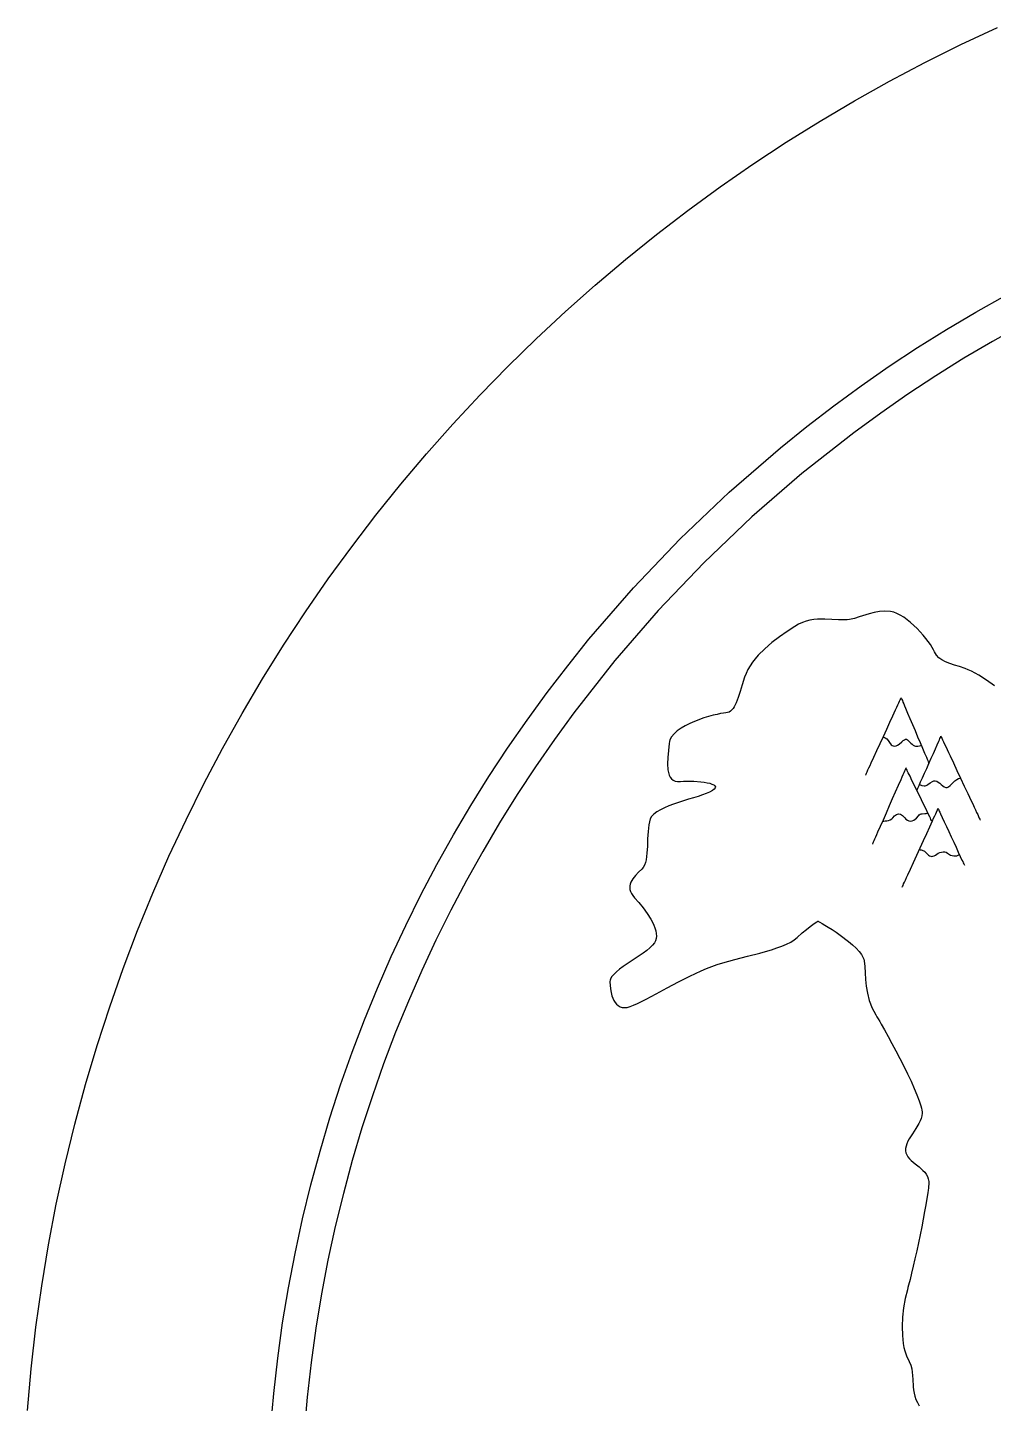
# Model space of a CAD drawing. Header units: millimetres. Extents: x 299 to 601, y 84 to 516.
# Drawn here: x 299.5 to 360.8, y 419 to 506.3 of the extents above; entities that cross this region are included whole.
import ezdxf

# ---------------------------------------------------------------- set-up
doc = ezdxf.new("R2010")
doc.units = ezdxf.units.MM
doc.layers.get('0').update_dxf_attribs({"linetype": 'CONTINUOUS', "true_color": 0xffffff})

msp = doc.modelspace()

# ---------------------------------------------------------------- linework, layer by layer
at = {"linetype": 'CONTINUOUS', "true_color": 0xffffff}
for points in [[(299.5, 418.537), (299.735, 421.197), (300.037, 423.837), (300.405, 426.457), (300.835, 429.057), (301.327, 431.635), (301.885, 434.19), (302.502, 436.72), (303.18, 439.227), (303.92, 441.71), (304.717, 444.165), (305.572, 446.595), (306.485, 448.995), (307.455, 451.367), (308.48, 453.712), (309.56, 456.025), (310.695, 458.307), (311.882, 460.557), (313.122, 462.775), (314.412, 464.96), (315.755, 467.11), (317.147, 469.225), (318.59, 471.305), (320.08, 473.347), (321.617, 475.352), (323.2, 477.317), (324.83, 479.245), (326.505, 481.132), (328.222, 482.98), (329.985, 484.785), (331.79, 486.547), (333.637, 488.265), (335.525, 489.94), (337.452, 491.57), (339.417, 493.152), (341.422, 494.69), (343.465, 496.18), (345.545, 497.622), (347.66, 499.015), (349.81, 500.357), (351.995, 501.647), (354.212, 502.887), (356.462, 504.075), (358.745, 505.21), (361.057, 506.29)], [(314.925, 417.347), (315.125, 419.617), (315.382, 421.87), (315.695, 424.102), (316.062, 426.32), (316.485, 428.517), (316.957, 430.697), (317.485, 432.857), (318.065, 434.995), (318.692, 437.11), (319.372, 439.205), (320.102, 441.277), (320.882, 443.325), (321.707, 445.347), (322.582, 447.347), (323.505, 449.32), (324.472, 451.265), (325.485, 453.185), (326.542, 455.077), (327.642, 456.94), (328.787, 458.775), (329.975, 460.577), (331.205, 462.35), (332.475, 464.092), (333.785, 465.802), (335.137, 467.48), (337.955, 470.732), (340.922, 473.847), (344.037, 476.815), (347.29, 479.632), (348.967, 480.985), (350.677, 482.295), (352.42, 483.565), (354.192, 484.795), (355.995, 485.982), (357.83, 487.127), (359.692, 488.227), (361.585, 489.285)], [(362.6, 487.41), (360.755, 486.377), (358.935, 485.302), (357.145, 484.185), (355.385, 483.025), (353.652, 481.825), (351.952, 480.585), (348.647, 477.987), (345.47, 475.235), (342.43, 472.337), (339.532, 469.297), (336.782, 466.122), (334.182, 462.815), (332.942, 461.115), (331.742, 459.385), (330.585, 457.625), (329.467, 455.832), (328.392, 454.015), (327.36, 452.167), (326.37, 450.295), (325.425, 448.395), (324.527, 446.47), (323.672, 444.517), (322.865, 442.542), (322.105, 440.542), (321.395, 438.52), (320.73, 436.477), (320.115, 434.41), (319.55, 432.322), (319.037, 430.215), (318.572, 428.09), (318.162, 425.942), (317.802, 423.78), (317.497, 421.597), (317.247, 419.397), (317.05, 417.185)], [(360.88, 464.525), (360.375, 464.88), (359.877, 465.192), (359.64, 465.327), (359.415, 465.445), (359.205, 465.542), (359.012, 465.62), (358.66, 465.74), (358.335, 465.842), (358.04, 465.942), (357.775, 466.045), (357.542, 466.162), (357.347, 466.3), (357.19, 466.47), (357.075, 466.68), (357.012, 466.81), (356.925, 466.965), (356.81, 467.137), (356.675, 467.327), (356.52, 467.527), (356.35, 467.732), (355.965, 468.15), (355.547, 468.542), (355.33, 468.72), (355.112, 468.88), (354.897, 469.015), (354.685, 469.122), (354.48, 469.2), (354.285, 469.24), (353.917, 469.257), (353.567, 469.232), (353.235, 469.172), (352.915, 469.09), (352.295, 468.895), (351.987, 468.805), (351.68, 468.732), (351.517, 468.71), (351.345, 468.7), (350.965, 468.71), (350.547, 468.735), (350.105, 468.755), (349.64, 468.745), (349.402, 468.722), (349.162, 468.68), (348.92, 468.622), (348.68, 468.54), (348.44, 468.43), (348.2, 468.295), (347.717, 467.98), (347.23, 467.637), (346.752, 467.272), (346.297, 466.88), (345.882, 466.462), (345.695, 466.245), (345.522, 466.022), (345.365, 465.792), (345.227, 465.557), (345.112, 465.315), (345.017, 465.067), (344.865, 464.587), (344.732, 464.157), (344.61, 463.777), (344.55, 463.607), (344.487, 463.452), (344.425, 463.312), (344.357, 463.19), (344.285, 463.082), (344.207, 462.992), (344.125, 462.917), (344.032, 462.862), (343.93, 462.825), (343.82, 462.807), (343.677, 462.792), (343.492, 462.76), (343.267, 462.712), (343.012, 462.652), (342.732, 462.575), (342.437, 462.485), (341.83, 462.265), (341.532, 462.132), (341.247, 461.99), (340.982, 461.832), (340.745, 461.665), (340.545, 461.482), (340.385, 461.29), (340.275, 461.087), (340.24, 460.982), (340.222, 460.872), (340.177, 460.427), (340.14, 459.985), (340.125, 459.565), (340.147, 459.185), (340.177, 459.017), (340.225, 458.865), (340.29, 458.732), (340.372, 458.625), (340.477, 458.537), (340.605, 458.48), (340.757, 458.45), (340.937, 458.45), (341.14, 458.465), (341.355, 458.472), (341.802, 458.467), (342.242, 458.435), (342.447, 458.41), (342.635, 458.377), (342.802, 458.34), (342.942, 458.292), (343.052, 458.24), (343.127, 458.182), (343.16, 458.115), (343.147, 458.042), (343.085, 457.962), (342.967, 457.875), (342.797, 457.785), (342.585, 457.695), (342.34, 457.605), (342.065, 457.512), (341.77, 457.42), (341.46, 457.325), (340.822, 457.122), (340.51, 457.015), (340.207, 456.902), (339.925, 456.785), (339.667, 456.66), (339.442, 456.527), (339.255, 456.385), (339.115, 456.237), (339.025, 456.077), (338.972, 455.902), (338.932, 455.71), (338.885, 455.285), (338.862, 454.825), (338.845, 454.355), (338.82, 453.902), (338.797, 453.69), (338.765, 453.492), (338.722, 453.31), (338.662, 453.147), (338.587, 453.007), (338.495, 452.895), (338.287, 452.695), (338.092, 452.49), (337.922, 452.28), (337.797, 452.062), (337.755, 451.95), (337.73, 451.835), (337.722, 451.717), (337.735, 451.595), (337.772, 451.472), (337.832, 451.342), (337.917, 451.21), (338.032, 451.075), (338.3, 450.775), (338.572, 450.44), (338.832, 450.082), (339.065, 449.712), (339.165, 449.527), (339.252, 449.342), (339.322, 449.162), (339.375, 448.985), (339.41, 448.815), (339.42, 448.65), (339.407, 448.497), (339.37, 448.352), (339.292, 448.21), (339.165, 448.06), (339, 447.902), (338.8, 447.74), (338.575, 447.572), (338.33, 447.4), (337.815, 447.055), (337.557, 446.88), (337.312, 446.707), (337.082, 446.54), (336.88, 446.372), (336.71, 446.212), (336.577, 446.057), (336.495, 445.91), (336.472, 445.84), (336.465, 445.772), (336.477, 445.482), (336.517, 445.167), (336.595, 444.852), (336.715, 444.562), (336.792, 444.435), (336.882, 444.325), (336.987, 444.232), (337.107, 444.165), (337.245, 444.12), (337.397, 444.107), (337.567, 444.125), (337.757, 444.18), (337.97, 444.265), (338.212, 444.375), (338.48, 444.505), (338.77, 444.652), (339.077, 444.812), (339.402, 444.985), (340.092, 445.355), (340.812, 445.735), (341.542, 446.105), (342.26, 446.44), (342.607, 446.587), (342.942, 446.717), (343.282, 446.835), (343.642, 446.947), (344.017, 447.055), (344.402, 447.16), (345.19, 447.365), (345.972, 447.57), (346.35, 447.675), (346.712, 447.782), (347.06, 447.895), (347.382, 448.012), (347.677, 448.137), (347.942, 448.27), (348.17, 448.41), (348.36, 448.56), (348.675, 448.842), (348.945, 449.072), (349.172, 449.252), (349.355, 449.39), (349.495, 449.487), (349.595, 449.552), (349.655, 449.587), (349.675, 449.597), (349.682, 449.592), (349.707, 449.58), (349.795, 449.53), (349.932, 449.447), (350.112, 449.342), (350.327, 449.21), (350.565, 449.057), (350.82, 448.89), (351.087, 448.705), (351.615, 448.305), (351.862, 448.097), (352.087, 447.887), (352.28, 447.677), (352.437, 447.472), (352.547, 447.272), (352.582, 447.177), (352.602, 447.085), (352.642, 446.71), (352.67, 446.312), (352.695, 445.895), (352.737, 445.462), (352.81, 445.02), (352.922, 444.567), (353.002, 444.337), (353.095, 444.11), (353.207, 443.88), (353.34, 443.65), (353.415, 443.527), (353.5, 443.387), (353.59, 443.235), (353.687, 443.067), (353.897, 442.692), (354.127, 442.28), (354.37, 441.832), (354.62, 441.362), (355.117, 440.39), (355.355, 439.905), (355.577, 439.432), (355.78, 438.985), (355.955, 438.567), (356.1, 438.192), (356.207, 437.867), (356.245, 437.725), (356.272, 437.6), (356.287, 437.492), (356.29, 437.402), (356.267, 437.242), (356.222, 437.08), (356.157, 436.917), (356.077, 436.755), (355.882, 436.427), (355.667, 436.102), (355.467, 435.785), (355.382, 435.627), (355.312, 435.475), (355.26, 435.322), (355.23, 435.175), (355.225, 435.03), (355.252, 434.89), (355.307, 434.757), (355.385, 434.635), (355.48, 434.52), (355.587, 434.412), (355.832, 434.205), (356.092, 434), (356.337, 433.78), (356.445, 433.66), (356.54, 433.532), (356.617, 433.392), (356.672, 433.24), (356.702, 433.07), (356.705, 432.885), (356.697, 432.777), (356.682, 432.655), (356.665, 432.515), (356.645, 432.357), (356.59, 432.005), (356.522, 431.605), (356.442, 431.162), (356.355, 430.69), (356.257, 430.197), (356.155, 429.69), (355.94, 428.67), (355.83, 428.175), (355.722, 427.702), (355.617, 427.257), (355.52, 426.855), (355.427, 426.497), (355.385, 426.342), (355.345, 426.2), (355.207, 425.642), (355.105, 425.057), (355.04, 424.46), (355.015, 423.872), (355.027, 423.307), (355.05, 423.042), (355.082, 422.79), (355.127, 422.552), (355.18, 422.332), (355.245, 422.135), (355.322, 421.957), (355.397, 421.802), (355.462, 421.66), (355.56, 421.412), (355.622, 421.195), (355.66, 420.987), (355.68, 420.77), (355.695, 420.522), (355.702, 420.382), (355.71, 420.225), (355.722, 420.052), (355.737, 419.86), (355.767, 419.655), (355.82, 419.452), (355.892, 419.247), (355.982, 419.045), (356.09, 418.845)], [(352.7, 458.862), (352.707, 458.877), (352.725, 458.917), (352.755, 458.982), (352.797, 459.072), (352.847, 459.185), (352.907, 459.315), (352.975, 459.462), (353.052, 459.627), (353.222, 459.997), (353.412, 460.412), (353.615, 460.855), (353.825, 461.31), (354.037, 461.767), (354.24, 462.21), (354.43, 462.625), (354.6, 462.995), (354.677, 463.16), (354.745, 463.307), (354.805, 463.437), (354.855, 463.55), (354.897, 463.64), (354.927, 463.705), (354.945, 463.745), (354.952, 463.76), (354.957, 463.747), (354.972, 463.712), (354.995, 463.657), (355.027, 463.582), (355.067, 463.487), (355.115, 463.377), (355.167, 463.25), (355.227, 463.11), (355.362, 462.797), (355.51, 462.445), (355.67, 462.07), (355.835, 461.682), (355.997, 461.295), (356.157, 460.92), (356.305, 460.567), (356.44, 460.255), (356.5, 460.115), (356.552, 459.987), (356.6, 459.877), (356.64, 459.782), (356.672, 459.707), (356.695, 459.652), (356.71, 459.617), (356.715, 459.605)], [(353.807, 461.272), (353.817, 461.27), (353.845, 461.26), (353.932, 461.222), (354.037, 461.155), (354.127, 461.052), (354.21, 460.917), (354.317, 460.79), (354.38, 460.74), (354.455, 460.707), (354.535, 460.695), (354.627, 460.71), (354.725, 460.752), (354.82, 460.815), (354.997, 460.972), (355.08, 461.045), (355.157, 461.102), (355.227, 461.135), (355.29, 461.132), (355.352, 461.097), (355.42, 461.04), (355.57, 460.895), (355.645, 460.822), (355.722, 460.76), (355.797, 460.71), (355.867, 460.687), (356, 460.687), (356.115, 460.712), (356.195, 460.742), (356.217, 460.752), (356.225, 460.757)], [(355.952, 457.885), (355.957, 457.895), (355.97, 457.922), (355.99, 457.97), (356.017, 458.032), (356.052, 458.11), (356.092, 458.202), (356.19, 458.422), (356.305, 458.682), (356.435, 458.972), (356.572, 459.285), (356.715, 459.605), (356.857, 459.925), (356.995, 460.237), (357.125, 460.527), (357.24, 460.787), (357.337, 461.007), (357.377, 461.1), (357.412, 461.177), (357.44, 461.24), (357.46, 461.287), (357.472, 461.315), (357.477, 461.325), (357.485, 461.31), (357.505, 461.265), (357.54, 461.192), (357.585, 461.095), (357.64, 460.975), (357.707, 460.832), (357.782, 460.672), (357.867, 460.492), (357.957, 460.297), (358.055, 460.09), (358.267, 459.64), (358.492, 459.16), (358.725, 458.662), (358.957, 458.165), (359.182, 457.685), (359.395, 457.235), (359.492, 457.027), (359.582, 456.832), (359.667, 456.652), (359.742, 456.492), (359.81, 456.35), (359.865, 456.23), (359.91, 456.132), (359.945, 456.06), (359.965, 456.015), (359.972, 456)], [(356.915, 455.9), (356.91, 455.91), (356.897, 455.937), (356.875, 455.985), (356.842, 456.047), (356.805, 456.125), (356.762, 456.215), (356.655, 456.435), (356.53, 456.692), (356.39, 456.982), (356.24, 457.29), (356.085, 457.607), (355.93, 457.927), (355.78, 458.235), (355.64, 458.525), (355.515, 458.782), (355.407, 459.002), (355.365, 459.092), (355.327, 459.17), (355.295, 459.232), (355.272, 459.28), (355.26, 459.307), (355.255, 459.317), (355.25, 459.302), (355.23, 459.262), (355.202, 459.197), (355.162, 459.11), (355.115, 459), (355.057, 458.87), (354.995, 458.725), (354.922, 458.562), (354.762, 458.195), (354.582, 457.787), (354.39, 457.35), (354.19, 456.9), (353.992, 456.447), (353.8, 456.01), (353.62, 455.602), (353.46, 455.235), (353.387, 455.072), (353.325, 454.927), (353.267, 454.797), (353.22, 454.687), (353.18, 454.6), (353.152, 454.535), (353.132, 454.495), (353.127, 454.48)], [(356.12, 458.262), (356.132, 458.257), (356.165, 458.242), (356.212, 458.225), (356.272, 458.205), (356.41, 458.18), (356.475, 458.18), (356.535, 458.192), (356.592, 458.222), (356.655, 458.265), (356.795, 458.367), (356.95, 458.457), (357.035, 458.485), (357.12, 458.492), (357.21, 458.47), (357.302, 458.417), (357.397, 458.347), (357.495, 458.267), (357.592, 458.187), (357.687, 458.122), (357.782, 458.082), (357.872, 458.077), (357.962, 458.115), (358.055, 458.19), (358.152, 458.285), (358.255, 458.392), (358.362, 458.497), (358.477, 458.585), (358.597, 458.645), (358.725, 458.662)], [(355.012, 451.742), (355.02, 451.757), (355.037, 451.797), (355.07, 451.865), (355.11, 451.957), (355.162, 452.07), (355.222, 452.202), (355.292, 452.355), (355.37, 452.522), (355.542, 452.9), (355.735, 453.322), (355.94, 453.772), (356.155, 454.237), (356.367, 454.702), (356.572, 455.152), (356.765, 455.575), (356.937, 455.952), (357.015, 456.12), (357.085, 456.272), (357.145, 456.405), (357.197, 456.517), (357.237, 456.61), (357.27, 456.677), (357.287, 456.717), (357.295, 456.732), (357.3, 456.722), (357.315, 456.692), (357.337, 456.642), (357.367, 456.577), (357.405, 456.497), (357.45, 456.4), (357.557, 456.17), (357.682, 455.9), (357.825, 455.595), (357.975, 455.272), (358.13, 454.937), (358.287, 454.6), (358.437, 454.277), (358.58, 453.972), (358.705, 453.702), (358.812, 453.472), (358.857, 453.375), (358.895, 453.295), (358.925, 453.23), (358.947, 453.18), (358.962, 453.15), (358.967, 453.14)], [(353.772, 455.945), (353.795, 455.945), (353.852, 455.947), (353.94, 455.952), (354.042, 455.965), (354.152, 455.987), (354.257, 456.025), (354.35, 456.075), (354.42, 456.145), (354.535, 456.28), (354.665, 456.362), (354.792, 456.397), (354.915, 456.382), (354.972, 456.347), (355.035, 456.292), (355.175, 456.145), (355.257, 456.07), (355.345, 456.007), (355.442, 455.965), (355.552, 455.947), (355.66, 455.962), (355.757, 456.005), (355.842, 456.067), (355.92, 456.137), (356.047, 456.282), (356.102, 456.337), (356.152, 456.375), (356.212, 456.395), (356.285, 456.41), (356.452, 456.427), (356.53, 456.432), (356.595, 456.435), (356.637, 456.435), (356.655, 456.435)], [(356.107, 454.137), (356.12, 454.135), (356.157, 454.127), (356.215, 454.115), (356.282, 454.095), (356.432, 454.025), (356.502, 453.975), (356.565, 453.91), (356.685, 453.787), (356.752, 453.742), (356.825, 453.715), (356.897, 453.702), (356.972, 453.71), (357.05, 453.737), (357.127, 453.787), (357.305, 453.902), (357.405, 453.947), (357.507, 453.98), (357.612, 453.995), (357.715, 453.987), (357.81, 453.96), (357.895, 453.902), (358.077, 453.787), (358.182, 453.75), (358.287, 453.73), (358.392, 453.727), (358.49, 453.74), (358.577, 453.772), (358.65, 453.822)]]:
    msp.add_lwpolyline(points, dxfattribs=at)

doc.saveas('drawing.dxf')
